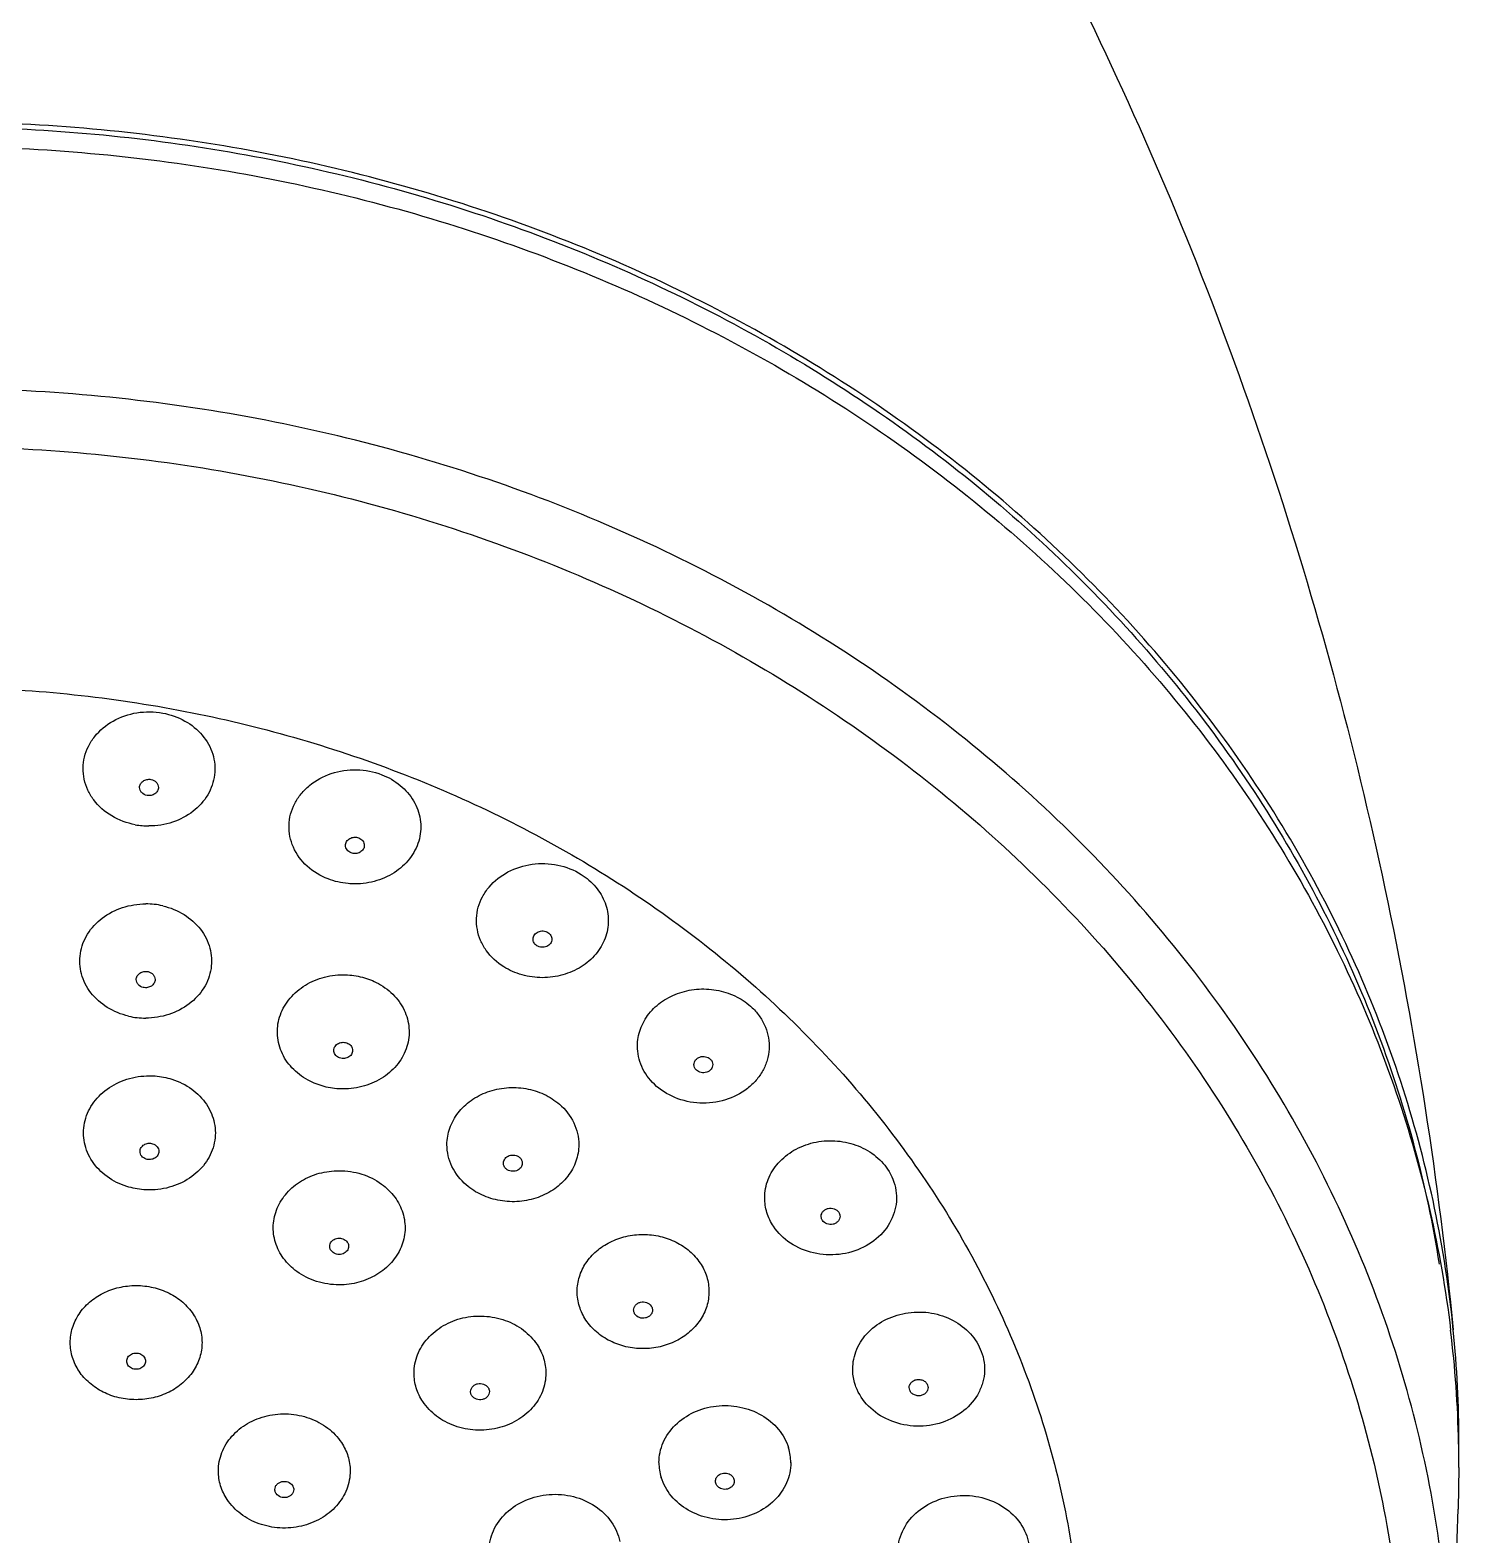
# Model space of a CAD drawing. Extents: x 0 to 3160, y 0 to 2315.
# Drawn here: x 1018.28 to 1056.22, y 1405.14 to 1445.1 of the extents above; entities that cross this region are included whole.
import ezdxf

# ---------------------------------------------------------------- set-up
doc = ezdxf.new("R2010")
doc.units = 0
doc.header["$LTSCALE"] = 10
doc.header["$MEASUREMENT"] = 0
doc.layers.get('0').update_dxf_attribs({"linetype": 'CONTINUOUS'})

msp = doc.modelspace()

# ---------------------------------------------------------------- linework, layer by layer
at = {"color": 7, "linetype": 'Continuous'}
for p, q in [((1056.223, 1406.938), (1056.202, 1405.825)), ((1055.975, 1399.605), (1056.203, 1405.829))]:
    msp.add_line(p, q, dxfattribs=at)
for centre, radius, start, end in [((1021.44, 1425.981), 2.014, 259.5948, 270.0034), ((1021.353, 1419.888), 2.01, 76.9827, 90.0084), ((1021.352, 1420.876), 2.01, 256.9827, 270.0084), ((1025.733, 1406.931), 30.49, 1.2275, 6.8797), ((1025.805, 1407.586), 30.418, 0.0023, 5.6634), ((1025.907, 1406.938), 30.315, 0.0002, 1.2225), ((1025.858, 1407.588), 30.365, 359.1845, 359.9999), ((1037.152, 1407.061), 1.33, 0.0637, 17.2241), ((1036.311, 1407.064), 1.33, 180.0637, 197.2241)]:
    msp.add_arc(centre, radius, start, end, dxfattribs=at)
for points, start_tangent, end_tangent in [([(1041.769, 1453.79), (1046.993, 1444.155), (1051.203, 1433.574), (1054.259, 1422.305), (1056.074, 1410.588)], (0.529878, -0.848074), (0.098663, -0.995121)), ([(1056.074, 1410.588), (1054.742, 1416.987), (1052.068, 1423.062), (1048.145, 1428.606), (1043.108, 1433.428), (1037.13, 1437.361), (1030.417, 1440.272), (1023.198, 1442.059), (1015.723, 1442.662), (1008.247, 1442.059), (1001.029, 1440.272), (994.315, 1437.361), (988.337, 1433.428), (983.301, 1428.606), (979.378, 1423.062), (976.704, 1416.987), (975.371, 1410.588)], (-0.098666, 0.995121), (-0.098666, -0.995121)), ([(975.746, 1412.328), (976.397, 1415.41), (977.363, 1418.428), (978.638, 1421.359), (980.211, 1424.179), (984.198, 1429.399), (989.195, 1433.918), (995.044, 1437.594), (1001.555, 1440.307), (1008.521, 1441.971), (1015.718, 1442.532), (1022.916, 1441.972), (1029.882, 1440.31), (1036.394, 1437.598), (1042.244, 1433.924), (1047.242, 1429.405), (1051.23, 1424.186), (1052.804, 1421.366), (1054.08, 1418.435), (1055.047, 1415.417), (1055.699, 1412.336)], (0.156144, 0.987734), (0.156396, -0.987694)), ([(975.442, 1410.583), (975.997, 1413.762), (976.885, 1416.882), (978.099, 1419.919), (979.629, 1422.847), (983.583, 1428.279), (988.614, 1432.996), (994.554, 1436.839), (1001.204, 1439.68), (1008.34, 1441.424), (1015.723, 1442.012), (1023.106, 1441.424), (1030.242, 1439.68), (1036.892, 1436.839), (1042.831, 1432.996), (1047.863, 1428.279), (1051.817, 1422.847), (1053.347, 1419.919), (1054.561, 1416.882), (1055.449, 1413.762), (1056.003, 1410.583)], (0.119761, 0.992803), (0.119761, -0.992803)), ([(985.223, 1401.238), (985.37, 1403.826), (985.809, 1406.391), (986.536, 1408.905), (987.545, 1411.346), (990.363, 1415.912), (994.156, 1419.915), (998.778, 1423.2), (1004.051, 1425.641), (1009.773, 1427.144), (1015.723, 1427.651), (1021.673, 1427.144), (1027.395, 1425.641), (1032.668, 1423.2), (1037.29, 1419.915), (1041.083, 1415.912), (1043.901, 1411.346), (1044.91, 1408.905), (1045.637, 1406.391), (1046.076, 1403.826), (1046.223, 1401.238)], (0, 1), (0, -1)), ([(1021.077, 1424.001), (1020.449, 1424.234), (1019.973, 1424.658), (1019.815, 1424.921), (1019.72, 1425.207), (1019.691, 1425.503), (1019.729, 1425.798), (1019.833, 1426.081), (1019.998, 1426.341), (1020.487, 1426.754), (1021.121, 1426.973), (1021.804, 1426.965)], (-0.983476, 0.181038), (0.983476, -0.181038)), ([(1021.804, 1426.965), (1022.394, 1426.754), (1022.856, 1426.374), (1023.131, 1425.875), (1023.181, 1425.325), (1023, 1424.795), (1022.611, 1424.357), (1022.068, 1424.068), (1021.44, 1423.967)], (0.983476, -0.181038), (-1, 0)), ([(1021.19, 1424.991), (1021.215, 1425.084), (1021.283, 1425.159), (1021.382, 1425.201), (1021.492, 1425.202)], (0, 1), (0.983476, -0.181038)), ([(1021.492, 1425.202), (1021.635, 1425.127), (1021.676, 1425.063), (1021.69, 1424.991)], (0.983476, -0.181038), (0, -1)), ([(1026.196, 1422.56), (1025.639, 1422.901), (1025.274, 1423.401), (1025.183, 1423.688), (1025.159, 1423.984), (1025.201, 1424.279), (1025.309, 1424.561), (1025.479, 1424.819), (1025.703, 1425.044), (1026.281, 1425.359), (1026.954, 1425.459), (1027.62, 1425.329)], (-0.933044, 0.359762), (0.933044, -0.359762)), ([(1027.62, 1425.329), (1028.113, 1425.044), (1028.467, 1424.632), (1028.643, 1424.142), (1028.62, 1423.629), (1028.4, 1423.153), (1028.009, 1422.767), (1027.492, 1422.516), (1026.908, 1422.429)], (0.933044, -0.359762), (-1, 0)), ([(1021.388, 1424.779), (1021.246, 1424.854), (1021.205, 1424.918), (1021.19, 1424.991)], (-0.983476, 0.181038), (0, 1)), ([(1021.69, 1424.991), (1021.666, 1424.897), (1021.598, 1424.822), (1021.499, 1424.78), (1021.388, 1424.779)], (0, -1), (-0.983476, 0.181038)), ([(1026.658, 1423.452), (1026.688, 1423.555), (1026.772, 1423.634), (1026.889, 1423.668), (1027.01, 1423.65)], (0, 1), (0.933044, -0.359762)), ([(1027.01, 1423.65), (1027.118, 1423.57), (1027.158, 1423.452)], (0.933044, -0.359762), (0, -1)), ([(1026.806, 1423.254), (1026.698, 1423.334), (1026.658, 1423.452)], (-0.933044, 0.359762), (0, 1)), ([(1027.158, 1423.452), (1027.128, 1423.349), (1027.044, 1423.271), (1026.928, 1423.236), (1026.806, 1423.254)], (0, -1), (-0.933044, 0.359762)), ([(1030.858, 1420.229), (1030.395, 1420.663), (1030.245, 1420.93), (1030.159, 1421.218), (1030.138, 1421.514), (1030.185, 1421.809), (1030.298, 1422.089), (1030.471, 1422.346), (1030.973, 1422.747), (1031.613, 1422.952), (1032.295, 1422.929), (1032.916, 1422.681)], (-0.846395, 0.532555), (0.846395, -0.532555)), ([(1026.908, 1422.429), (1026.725, 1422.437), (1026.196, 1422.56)], (-1, 0), (-0.933044, 0.359762)), ([(1032.916, 1422.681), (1033.303, 1422.346), (1033.551, 1421.923), (1033.637, 1421.455), (1033.551, 1420.987), (1033.303, 1420.564), (1032.916, 1420.229), (1032.428, 1420.014), (1031.887, 1419.939)], (0.846395, -0.532555), (-1, 0)), ([(1020.899, 1418.918), (1020.333, 1419.15), (1019.897, 1419.54), (1019.648, 1420.038), (1019.617, 1420.58), (1019.809, 1421.096), (1020.198, 1421.521), (1020.736, 1421.8), (1021.352, 1421.897)], (-0.974117, 0.226045), (1, 0)), ([(1021.805, 1421.846), (1022.372, 1421.614), (1022.807, 1421.224), (1023.056, 1420.726), (1023.087, 1420.184), (1022.896, 1419.667), (1022.506, 1419.242), (1021.969, 1418.964), (1021.352, 1418.866)], (0.974117, -0.226045), (-1, 0)), ([(1031.637, 1420.963), (1031.674, 1421.076), (1031.774, 1421.156), (1031.907, 1421.179), (1032.034, 1421.138)], (0, 1), (0.846395, -0.532555)), ([(1031.74, 1420.788), (1031.664, 1420.864), (1031.637, 1420.963)], (-0.846395, 0.532555), (0, 1)), ([(1032.137, 1420.963), (1032.1, 1420.85), (1032, 1420.77), (1031.867, 1420.747), (1031.74, 1420.788)], (0, -1), (-0.846395, 0.532555)), ([(1032.034, 1421.138), (1032.11, 1421.061), (1032.137, 1420.963)], (0.846395, -0.532555), (0, -1)), ([(1021.102, 1419.89), (1021.128, 1419.985), (1021.2, 1420.061), (1021.303, 1420.102), (1021.417, 1420.099)], (0, 1), (0.974117, -0.226045)), ([(1021.417, 1420.099), (1021.551, 1420.021), (1021.589, 1419.959), (1021.602, 1419.89)], (0.974117, -0.226045), (0, -1)), ([(1025.723, 1417.188), (1025.282, 1417.501), (1024.981, 1417.92), (1024.852, 1418.401), (1024.908, 1418.892), (1025.143, 1419.342), (1025.533, 1419.702), (1026.035, 1419.935), (1026.598, 1420.016)], (-0.894427, 0.447214), (1, 0)), ([(1026.598, 1420.016), (1027.051, 1419.964), (1027.473, 1419.813)], (1, 0), (0.894427, -0.447214)), ([(1031.887, 1419.939), (1031.346, 1420.014), (1030.858, 1420.229)], (-1, 0), (-0.846395, 0.532555)), ([(1021.288, 1419.68), (1021.154, 1419.758), (1021.116, 1419.82), (1021.102, 1419.89)], (-0.974117, 0.226045), (0, 1)), ([(1021.602, 1419.89), (1021.576, 1419.794), (1021.504, 1419.718), (1021.401, 1419.677), (1021.288, 1419.68)], (0, -1), (-0.974117, 0.226045)), ([(1027.473, 1419.813), (1027.914, 1419.499), (1028.215, 1419.08), (1028.344, 1418.599), (1028.288, 1418.108), (1028.053, 1417.658), (1027.663, 1417.298), (1027.16, 1417.065), (1026.598, 1416.985)], (0.894427, -0.447214), (-1, 0)), ([(1034.409, 1418.123), (1034.488, 1418.573), (1034.717, 1418.982), (1035.076, 1419.314), (1035.532, 1419.538), (1036.045, 1419.636), (1036.568, 1419.597), (1037.054, 1419.426), (1037.46, 1419.138)], (0, 1), (0.720732, -0.693214)), ([(1037.46, 1419.138), (1037.663, 1418.898), (1037.809, 1418.629), (1037.891, 1418.341), (1037.907, 1418.044), (1037.856, 1417.75), (1037.739, 1417.471), (1037.562, 1417.217), (1037.33, 1416.997), (1036.744, 1416.695), (1036.068, 1416.61), (1035.406, 1416.756), (1034.859, 1417.109)], (0.720732, -0.693214), (-0.720732, 0.693214)), ([(1026.348, 1418.008), (1026.381, 1418.116), (1026.473, 1418.195), (1026.598, 1418.224), (1026.723, 1418.195)], (0, 1), (0.894427, -0.447214)), ([(1026.473, 1417.82), (1026.381, 1417.9), (1026.348, 1418.008)], (-0.894427, 0.447214), (0, 1)), ([(1026.848, 1418.008), (1026.814, 1417.9), (1026.723, 1417.82), (1026.598, 1417.791), (1026.473, 1417.82)], (0, -1), (-0.894427, 0.447214)), ([(1026.723, 1418.195), (1026.814, 1418.116), (1026.848, 1418.008)], (0.894427, -0.447214), (0, -1)), ([(1034.859, 1417.109), (1034.526, 1417.58), (1034.409, 1418.123)], (-0.720732, 0.693214), (0, 1)), ([(1035.909, 1417.631), (1035.921, 1417.695), (1035.953, 1417.754), (1036.07, 1417.833), (1036.218, 1417.842), (1036.345, 1417.776)], (0, 1), (0.720732, -0.693214)), ([(1035.974, 1417.486), (1035.926, 1417.554), (1035.909, 1417.631)], (-0.720732, 0.693214), (0, 1)), ([(1036.409, 1417.631), (1036.398, 1417.567), (1036.365, 1417.509), (1036.249, 1417.429), (1036.101, 1417.421), (1035.974, 1417.486)], (0, -1), (-0.720732, 0.693214)), ([(1036.345, 1417.776), (1036.393, 1417.709), (1036.409, 1417.631)], (0.720732, -0.693214), (0, -1)), ([(1020.853, 1414.395), (1020.327, 1414.658), (1019.936, 1415.061), (1019.807, 1415.3), (1019.728, 1415.556), (1019.702, 1415.819), (1019.728, 1416.082), (1019.936, 1416.577), (1020.327, 1416.98), (1020.853, 1417.243), (1021.452, 1417.334)], (-0.953742, 0.300627), (1, 0)), ([(1021.452, 1417.334), (1021.604, 1417.329), (1022.05, 1417.243)], (1, 0), (0.953742, -0.300627)), ([(1022.05, 1417.243), (1022.577, 1416.98), (1022.967, 1416.577), (1023.096, 1416.337), (1023.175, 1416.082), (1023.202, 1415.819), (1023.175, 1415.556), (1022.967, 1415.061), (1022.577, 1414.658), (1022.05, 1414.395), (1021.452, 1414.303)], (0.953742, -0.300627), (-1, 0)), ([(1026.598, 1416.985), (1026.145, 1417.036), (1025.723, 1417.188)], (-1, 0), (-0.894427, 0.447214)), ([(1029.352, 1415.507), (1029.428, 1415.947), (1029.647, 1416.349), (1029.992, 1416.678), (1030.433, 1416.907), (1030.931, 1417.015), (1031.444, 1416.993), (1031.927, 1416.843), (1032.34, 1416.578)], (0, 1), (0.755929, -0.654654)), ([(1032.34, 1416.578), (1032.719, 1416.087), (1032.819, 1415.802), (1032.852, 1415.507)], (0.755929, -0.654654), (0, -1)), ([(1037.789, 1414.096), (1037.881, 1414.583), (1038.15, 1415.018), (1038.566, 1415.356), (1039.086, 1415.559), (1039.653, 1415.608), (1040.208, 1415.496), (1040.692, 1415.235), (1041.054, 1414.853)], (0, 1), (0.5547, -0.83205)), ([(1021.202, 1415.327), (1021.23, 1415.426), (1021.308, 1415.504), (1021.419, 1415.541), (1021.537, 1415.53)], (0, 1), (0.953742, -0.300627)), ([(1021.366, 1415.123), (1021.247, 1415.202), (1021.213, 1415.261), (1021.202, 1415.327)], (-0.953742, 0.300627), (0, 1)), ([(1021.702, 1415.327), (1021.673, 1415.227), (1021.595, 1415.149), (1021.484, 1415.112), (1021.366, 1415.123)], (0, -1), (-0.953742, 0.300627)), ([(1021.537, 1415.53), (1021.657, 1415.451), (1021.69, 1415.392), (1021.702, 1415.327)], (0.953742, -0.300627), (0, -1)), ([(1029.865, 1414.435), (1029.486, 1414.927), (1029.386, 1415.211), (1029.352, 1415.507)], (-0.755929, 0.654654), (0, 1)), ([(1032.852, 1415.507), (1032.777, 1415.067), (1032.558, 1414.665), (1032.213, 1414.335), (1031.772, 1414.107), (1031.274, 1413.999), (1030.761, 1414.02), (1030.278, 1414.17), (1029.865, 1414.435)], (0, -1), (-0.755929, 0.654654)), ([(1030.852, 1415.014), (1030.863, 1415.077), (1030.895, 1415.135), (1031.007, 1415.215), (1031.151, 1415.227), (1031.279, 1415.168)], (0, 1), (0.755929, -0.654654)), ([(1031.279, 1415.168), (1031.333, 1415.097), (1031.352, 1415.014)], (0.755929, -0.654654), (0, -1)), ([(1025.365, 1412.139), (1025.014, 1412.486), (1024.799, 1412.908), (1024.741, 1413.366), (1024.845, 1413.818), (1025.101, 1414.222), (1025.486, 1414.541), (1025.963, 1414.745), (1026.49, 1414.815)], (-0.808963, 0.587859), (1, 0)), ([(1026.49, 1414.815), (1027.088, 1414.724), (1027.614, 1414.461)], (1, 0), (0.808963, -0.587859)), ([(1030.926, 1414.861), (1030.872, 1414.932), (1030.852, 1415.014)], (-0.755929, 0.654654), (0, 1)), ([(1031.352, 1415.014), (1031.342, 1414.952), (1031.31, 1414.894), (1031.198, 1414.814), (1031.054, 1414.802), (1030.926, 1414.861)], (0, -1), (-0.755929, 0.654654)), ([(1041.054, 1414.853), (1041.274, 1414.293), (1041.229, 1413.703), (1040.927, 1413.173), (1040.414, 1412.783), (1039.767, 1412.593), (1039.086, 1412.632), (1038.473, 1412.893), (1038.023, 1413.338)], (0.5547, -0.83205), (-0.5547, 0.83205)), ([(1021.452, 1414.303), (1021.299, 1414.309), (1020.853, 1414.395)], (-1, 0), (-0.953742, 0.300627)), ([(1027.614, 1414.461), (1027.966, 1414.114), (1028.18, 1413.692), (1028.238, 1413.234), (1028.134, 1412.782), (1027.878, 1412.377), (1027.493, 1412.058), (1027.016, 1411.854), (1026.49, 1411.784)], (0.808963, -0.587859), (-1, 0)), ([(1038.023, 1413.338), (1037.848, 1413.703), (1037.789, 1414.096)], (-0.5547, 0.83205), (0, 1)), ([(1039.289, 1413.603), (1039.302, 1413.673), (1039.34, 1413.735), (1039.4, 1413.783), (1039.474, 1413.812), (1039.634, 1413.803), (1039.755, 1413.711)], (0, 1), (0.5547, -0.83205)), ([(1039.322, 1413.495), (1039.308, 1413.52), (1039.289, 1413.603)], (-0.5547, 0.83205), (0, 1)), ([(1039.789, 1413.603), (1039.775, 1413.534), (1039.737, 1413.471), (1039.677, 1413.423), (1039.603, 1413.394), (1039.443, 1413.403), (1039.322, 1413.495)], (0, -1), (-0.5547, 0.83205)), ([(1039.755, 1413.711), (1039.77, 1413.686), (1039.789, 1413.603)], (0.5547, -0.83205), (0, -1)), ([(1026.24, 1412.808), (1026.279, 1412.924), (1026.384, 1413.004), (1026.522, 1413.022), (1026.65, 1412.973)], (0, 1), (0.808963, -0.587859)), ([(1026.329, 1412.642), (1026.263, 1412.716), (1026.24, 1412.808)], (-0.808963, 0.587859), (0, 1)), ([(1026.74, 1412.808), (1026.7, 1412.691), (1026.595, 1412.611), (1026.457, 1412.593), (1026.329, 1412.642)], (0, -1), (-0.808963, 0.587859)), ([(1026.65, 1412.973), (1026.716, 1412.899), (1026.74, 1412.808)], (0.808963, -0.587859), (0, -1)), ([(1033.043, 1410.848), (1032.869, 1411.213), (1032.809, 1411.606), (1032.869, 1411.998), (1033.043, 1412.363), (1033.322, 1412.677), (1033.684, 1412.918), (1034.106, 1413.07), (1034.559, 1413.121)], (-0.5547, 0.83205), (1, 0)), ([(1034.559, 1413.121), (1035.012, 1413.07), (1035.434, 1412.918), (1035.796, 1412.677), (1036.074, 1412.363)], (1, 0), (0.5547, -0.83205)), ([(1036.074, 1412.363), (1036.249, 1411.998), (1036.309, 1411.606), (1036.249, 1411.213), (1036.074, 1410.848), (1035.796, 1410.534), (1035.434, 1410.293), (1035.012, 1410.142), (1034.559, 1410.09)], (0.5547, -0.83205), (-1, 0)), ([(1026.49, 1411.784), (1025.891, 1411.876), (1025.365, 1412.139)], (-1, 0), (-0.808963, 0.587859)), ([(1019.348, 1410.25), (1019.408, 1410.642), (1019.582, 1411.008), (1019.86, 1411.322), (1020.223, 1411.563), (1020.645, 1411.714), (1021.098, 1411.766), (1021.551, 1411.714), (1021.973, 1411.563)], (0, 1), (0.894427, -0.447214)), ([(1021.973, 1411.563), (1022.335, 1411.322), (1022.613, 1411.008), (1022.788, 1410.642), (1022.848, 1410.25)], (0.894427, -0.447214), (0, -1)), ([(1034.309, 1411.113), (1034.322, 1411.183), (1034.361, 1411.245), (1034.42, 1411.293), (1034.494, 1411.323), (1034.655, 1411.313), (1034.775, 1411.222)], (0, 1), (0.5547, -0.83205)), ([(1034.775, 1411.222), (1034.79, 1411.196), (1034.809, 1411.113)], (0.5547, -0.83205), (0, -1)), ([(1028.479, 1409.441), (1028.572, 1409.928), (1028.841, 1410.363), (1029.257, 1410.701), (1029.776, 1410.905), (1030.343, 1410.953), (1030.899, 1410.841), (1031.383, 1410.58), (1031.744, 1410.198)], (0, 1), (0.5547, -0.83205)), ([(1034.559, 1410.09), (1034.106, 1410.142), (1033.684, 1410.293), (1033.322, 1410.534), (1033.043, 1410.848)], (-1, 0), (-0.5547, 0.83205)), ([(1034.342, 1411.005), (1034.328, 1411.031), (1034.309, 1411.113)], (-0.5547, 0.83205), (0, 1)), ([(1034.809, 1411.113), (1034.796, 1411.044), (1034.757, 1410.982), (1034.698, 1410.933), (1034.624, 1410.904), (1034.463, 1410.913), (1034.342, 1411.005)], (0, -1), (-0.5547, 0.83205)), ([(1040.127, 1409.547), (1040.235, 1410.072), (1040.546, 1410.531), (1041.022, 1410.869), (1041.603, 1411.044), (1042.218, 1411.034), (1042.791, 1410.839), (1043.251, 1410.485), (1043.541, 1410.015)], (0, 1), (0.351275, -0.936272)), ([(1020.223, 1408.938), (1019.86, 1409.179), (1019.582, 1409.492), (1019.408, 1409.858), (1019.348, 1410.25)], (-0.894427, 0.447214), (0, 1)), ([(1022.848, 1410.25), (1022.788, 1409.858), (1022.613, 1409.492), (1022.335, 1409.179), (1021.973, 1408.938), (1021.551, 1408.786), (1021.098, 1408.735), (1020.645, 1408.786), (1020.223, 1408.938)], (0, -1), (-0.894427, 0.447214)), ([(1020.848, 1409.758), (1020.881, 1409.866), (1020.973, 1409.945), (1021.098, 1409.974), (1021.223, 1409.945)], (0, 1), (0.894427, -0.447214)), ([(1031.744, 1410.198), (1031.919, 1409.833), (1031.979, 1409.441)], (0.5547, -0.83205), (0, -1)), ([(1043.541, 1410.015), (1043.615, 1409.725), (1043.622, 1409.428), (1043.561, 1409.136), (1043.436, 1408.859), (1043.014, 1408.395), (1042.418, 1408.106), (1041.74, 1408.036), (1041.083, 1408.197), (1040.546, 1408.563), (1040.213, 1409.079)], (0.351275, -0.936272), (-0.351275, 0.936272)), ([(1020.973, 1409.57), (1020.881, 1409.65), (1020.848, 1409.758)], (-0.894427, 0.447214), (0, 1)), ([(1021.348, 1409.758), (1021.314, 1409.65), (1021.223, 1409.57), (1021.098, 1409.541), (1020.973, 1409.57)], (0, -1), (-0.894427, 0.447214)), ([(1021.223, 1409.945), (1021.314, 1409.866), (1021.348, 1409.758)], (0.894427, -0.447214), (0, -1)), ([(1028.713, 1408.683), (1028.538, 1409.048), (1028.479, 1409.441)], (-0.5547, 0.83205), (0, 1)), ([(1031.979, 1409.441), (1031.886, 1408.953), (1031.617, 1408.518), (1031.201, 1408.181), (1030.682, 1407.977), (1030.114, 1407.928), (1029.559, 1408.04), (1029.075, 1408.301), (1028.713, 1408.683)], (0, -1), (-0.5547, 0.83205)), ([(1029.979, 1408.948), (1029.992, 1409.018), (1030.031, 1409.08), (1030.09, 1409.128), (1030.164, 1409.157), (1030.324, 1409.148), (1030.445, 1409.057)], (0, 1), (0.5547, -0.83205)), ([(1040.213, 1409.079), (1040.175, 1409.193), (1040.127, 1409.547)], (-0.351275, 0.936272), (0, 1)), ([(1041.647, 1409.14), (1041.704, 1409.211), (1041.789, 1409.258), (1041.888, 1409.271), (1041.985, 1409.25)], (0.441887, 0.897071), (0.923073, -0.384626)), ([(1041.985, 1409.25), (1042.065, 1409.197), (1042.115, 1409.122)], (0.923073, -0.384626), (0.351275, -0.936272)), ([(1030.012, 1408.84), (1029.998, 1408.865), (1029.979, 1408.948)], (-0.5547, 0.83205), (0, 1)), ([(1030.479, 1408.948), (1030.466, 1408.879), (1030.427, 1408.817), (1030.368, 1408.768), (1030.294, 1408.739), (1030.133, 1408.748), (1030.012, 1408.84)], (0, -1), (-0.5547, 0.83205)), ([(1030.445, 1409.057), (1030.46, 1409.031), (1030.479, 1408.948)], (0.5547, -0.83205), (0, -1)), ([(1041.627, 1409.055), (1041.638, 1409.119), (1041.647, 1409.14)], (0, 1), (0.441887, 0.897071)), ([(1041.639, 1408.988), (1041.627, 1409.055)], (-0.351275, 0.936272), (0, 1)), ([(1041.768, 1408.86), (1041.689, 1408.912), (1041.639, 1408.988)], (-0.923073, 0.384626), (-0.351275, 0.936272)), ([(1042.107, 1408.97), (1042.05, 1408.898), (1041.965, 1408.852), (1041.866, 1408.839), (1041.768, 1408.86)], (-0.441887, -0.897071), (-0.923073, 0.384626)), ([(1042.127, 1409.055), (1042.116, 1408.99), (1042.107, 1408.97)], (0, -1), (-0.441887, -0.897071)), ([(1042.115, 1409.122), (1042.127, 1409.055)], (0.351275, -0.936272), (0, -1)), ([(1023.283, 1406.843), (1023.376, 1407.33), (1023.644, 1407.765), (1024.06, 1408.103), (1024.58, 1408.306), (1025.147, 1408.355), (1025.702, 1408.243), (1026.186, 1407.982), (1026.548, 1407.6)], (0, 1), (0.5547, -0.83205)), ([(1034.982, 1407.063), (1035.094, 1407.597), (1035.416, 1408.062), (1035.907, 1408.399), (1036.503, 1408.565), (1037.129, 1408.539), (1037.704, 1408.323), (1038.154, 1407.946), (1038.422, 1407.455)], (0, 1), (0.295577, -0.955319)), ([(1026.548, 1407.6), (1026.723, 1407.235), (1026.783, 1406.843)], (0.5547, -0.83205), (0, -1)), ([(1023.517, 1406.085), (1023.342, 1406.45), (1023.283, 1406.843)], (-0.5547, 0.83205), (0, 1)), ([(1026.783, 1406.843), (1026.69, 1406.355), (1026.421, 1405.92), (1026.005, 1405.582), (1025.486, 1405.379), (1024.918, 1405.33), (1024.363, 1405.442), (1023.879, 1405.703), (1023.517, 1406.085)], (0, -1), (-0.5547, 0.83205)), ([(1038.482, 1407.063), (1038.37, 1406.529), (1038.047, 1406.064), (1037.557, 1405.726), (1036.96, 1405.56), (1036.334, 1405.587), (1035.76, 1405.803), (1035.309, 1406.18), (1035.041, 1406.671)], (0, -1), (-0.295577, 0.955319)), ([(1036.562, 1406.729), (1036.699, 1406.785), (1036.849, 1406.762)], (0.779743, 0.6261), (0.909421, -0.415876)), ([(1036.849, 1406.762), (1036.927, 1406.706), (1036.973, 1406.627)], (0.909421, -0.415876), (0.295577, -0.955319)), ([(1024.783, 1406.35), (1024.796, 1406.42), (1024.834, 1406.482), (1024.894, 1406.53), (1024.968, 1406.559), (1025.128, 1406.55), (1025.249, 1406.459)], (0, 1), (0.5547, -0.83205)), ([(1025.249, 1406.459), (1025.264, 1406.433), (1025.283, 1406.35)], (0.5547, -0.83205), (0, -1)), ([(1036.482, 1406.571), (1036.503, 1406.657), (1036.562, 1406.729)], (0, 1), (0.779743, 0.6261)), ([(1036.49, 1406.514), (1036.482, 1406.571)], (-0.295577, 0.955319), (0, 1)), ([(1036.615, 1406.379), (1036.536, 1406.436), (1036.49, 1406.514)], (-0.909421, 0.415876), (-0.295577, 0.955319)), ([(1036.902, 1406.412), (1036.764, 1406.356), (1036.615, 1406.379)], (-0.779743, -0.6261), (-0.909421, 0.415876)), ([(1036.961, 1406.484), (1036.949, 1406.464), (1036.902, 1406.412)], (-0.449198, -0.893432), (-0.779743, -0.6261)), ([(1036.982, 1406.571), (1036.97, 1406.505), (1036.961, 1406.484)], (0, -1), (-0.449198, -0.893432)), ([(1036.973, 1406.627), (1036.982, 1406.571)], (0.295577, -0.955319), (0, -1)), ([(1024.816, 1406.242), (1024.802, 1406.267), (1024.783, 1406.35)], (-0.5547, 0.83205), (0, 1)), ([(1025.283, 1406.35), (1025.269, 1406.281), (1025.231, 1406.218), (1025.172, 1406.17), (1025.097, 1406.141), (1024.937, 1406.15), (1024.816, 1406.242)], (0, -1), (-0.5547, 0.83205)), ([(1030.468, 1404.707), (1030.498, 1404.986), (1030.587, 1405.256), (1030.928, 1405.73), (1031.444, 1406.066), (1032.066, 1406.216), (1032.708, 1406.162), (1033.284, 1405.909), (1033.714, 1405.493), (1033.942, 1404.97)], (0, 1), (0.199511, -0.979895)), ([(1041.322, 1404.677), (1041.354, 1404.963), (1041.447, 1405.239), (1041.803, 1405.72), (1042.34, 1406.053), (1042.981, 1406.191), (1043.635, 1406.112), (1044.209, 1405.83), (1044.621, 1405.383), (1044.747, 1405.117), (1044.813, 1404.836)], (0, 1), (0.12048, -0.992716))]:
    msp.add_spline(points, degree=3, dxfattribs=dict(at, start_tangent=start_tangent, end_tangent=end_tangent))
at = {"color": 9, "linetype": 'Continuous', "start_tangent": (0, 1), "end_tangent": (0, -1)}
for points in [[(1055.996, 1400.708), (1055.802, 1404.126), (1055.222, 1407.512), (1054.261, 1410.832), (1052.93, 1414.054), (1051.24, 1417.148), (1049.208, 1420.084), (1044.2, 1425.369), (1038.097, 1429.707), (1031.135, 1432.93), (1023.58, 1434.914), (1015.723, 1435.585), (1007.866, 1434.914), (1000.311, 1432.93), (993.349, 1429.707), (987.246, 1425.369), (982.237, 1420.084), (980.206, 1417.148), (978.516, 1414.054), (977.184, 1410.832), (976.224, 1407.512), (975.644, 1404.126), (975.45, 1400.708)], [(976.68, 1400.23), (976.868, 1403.544), (977.43, 1406.827), (978.361, 1410.045), (979.652, 1413.169), (981.29, 1416.169), (983.26, 1419.015), (988.115, 1424.139), (994.032, 1428.344), (1000.782, 1431.469), (1008.106, 1433.393), (1015.723, 1434.042), (1023.34, 1433.393), (1030.664, 1431.469), (1037.414, 1428.344), (1043.331, 1424.139), (1048.186, 1419.015), (1050.156, 1416.169), (1051.794, 1413.169), (1053.085, 1410.045), (1054.016, 1406.827), (1054.578, 1403.544), (1054.766, 1400.23)]]:
    msp.add_spline(points, degree=3, dxfattribs=at)

doc.saveas('drawing.dxf')
